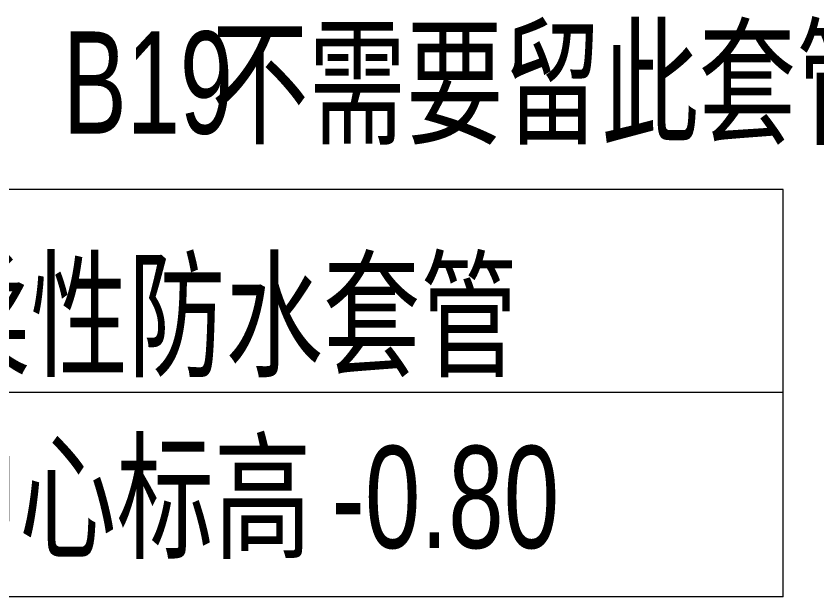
# Model space of a CAD drawing. Header units: millimetres. Extents: x 147808 to 199769, y -28592 to 9935.
# Drawn here: x 179699 to 182053, y -4033 to -2327 of the extents above; entities that cross this region are included whole.
import ezdxf

# ---------------------------------------------------------------- set-up
doc = ezdxf.new("R2010")
doc.units = ezdxf.units.MM
doc.layers.add('G-____-____-TEXT', color=7, linetype='Continuous', lineweight=5)
doc.layers.add('P-PIPE-____-IDEN', color=7, linetype='Continuous', lineweight=5)
doc.styles.add('Arial_1', font='arial.ttf', dxfattribs={"width": 0.7, "height": 3})
doc.styles.add('Arial_2', font='arial.ttf', dxfattribs={"width": 0.7, "height": 300})
doc.styles.add('TJ_FangSong', font='TJ_FangSong v2.0.otf', dxfattribs={"width": 0.7, "height": 300})

# ---------------------------------------------------------------- blocks, each defined once
blk = doc.blocks.new('TJ_防水套管标注-_管道_ - 标准-2685160-一层给排水_消防平面图')
at = {"layer": 'P-PIPE-____-IDEN'}
for p, q in [((37.398, 15), (0, 15)), ((37.398, 3.033), (37.398, 15)), ((37.398, 9.033), (0, 9.033)), ((37.398, 3.033), (0, 3.033))]:
    blk.add_line(p, q, dxfattribs=at)
at = {"layer": 'P-PIPE-____-IDEN', "color": 4, "true_color": 0x00ffff, "insert": (6.686, 12.813), "char_height": 3, "width": 28.73248, "attachment_point": 1, "style": 'Arial_1'}
blk.add_mtext('预埋柔性防水套管', dxfattribs=at)

msp = doc.modelspace()

# ---------------------------------------------------------------- block references
at = {"layer": 'P-PIPE-____-IDEN', "color": 4, "true_color": 0x00ffff, "xscale": 99.99999999999993, "yscale": 99.99999999999993, "zscale": 99.99999999999993}
msp.add_blockref('TJ_防水套管标注-_管道_ - 标准-2685160-一层给排水_消防平面图', (178213.9, -4336.8), dxfattribs=at)

# ---------------------------------------------------------------- texts
at = {"layer": 'G-____-____-TEXT', "color": 4, "true_color": 0x00ffff, "char_height": 300, "attachment_point": 1, "style": 'TJ_FangSong'}
for s, insert, width in [('不需要留此套管', (180272.7, -2372.8), 2514.092), ('B19', (179837.4, -2372.8), 527.51)]:
    msp.add_mtext(s, dxfattribs=dict(at, insert=insert, width=width))
at = {"layer": 'P-PIPE-____-IDEN', "color": 4, "true_color": 0x00ffff, "char_height": 300, "attachment_point": 1, "style": 'Arial_2'}
for s, insert, width in [('套管中心标高', (178848.9, -3589.9), 2154.936), ('-0.80', (180626.9, -3589.9), 824.936)]:
    msp.add_mtext(s, dxfattribs=dict(at, insert=insert, width=width))

doc.saveas('drawing.dxf')
